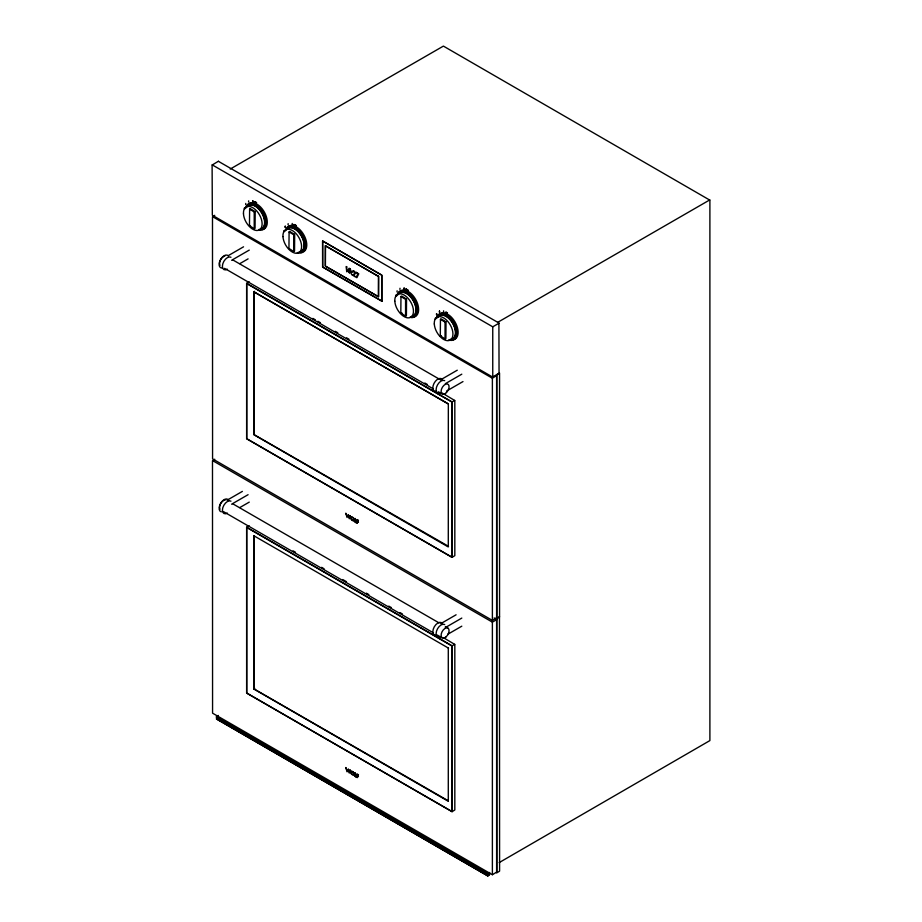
<?xml version="1.0" encoding="UTF-8"?>
<svg xmlns="http://www.w3.org/2000/svg" width="922" height="922" viewBox="0 0 922 922"><rect width="100%" height="100%" fill="white"/><g stroke="black" fill="none" stroke-linecap="round" stroke-linejoin="round"><path stroke-width="1.38" d="M218.491 161.373L498.906 323L499.056 373.398L492.521 376.994L212.337 215.229L212.106 165.061L218.491 161.2M255.06 211.392L254.218 211.876L254.218 228.691L249.47 225.66L249.62 209.213A1.222 1.003 60 0 1 250.45 208.729L255.198 211.76L255.06 228.207A1.222 1.003 60 0 1 254.218 228.691M294.533 234.188L293.703 234.672L293.703 251.487L288.955 248.456L289.093 232.01A1.222 1.003 60 0 1 289.934 231.526L294.683 234.557L294.533 251.003A1.222 1.003 60 0 1 293.703 251.487M322.677 241.034L381.777 275.113L381.777 301.171L381.777 275.182L322.677 241.011L322.677 266.977L381.846 301.056M378.573 276.381L378.539 296.746L325.339 266.089L325.316 245.84L378.539 276.335L378.469 296.757L325.385 266.135L325.512 245.725M406.406 298.774L405.565 299.258L405.565 316.073L400.816 313.042L400.966 296.596A1.222 1.003 60 0 1 401.808 296.112L406.544 299.143L406.406 315.589A1.222 1.003 60 0 1 405.565 316.073M445.891 321.559L445.049 322.043L445.049 338.87L440.301 335.839L440.451 319.392A1.222 1.003 60 0 1 441.281 318.908L446.029 321.939L445.891 338.386A1.222 1.003 60 0 1 445.049 338.87M253.861 535.578L253.757 688.965L448.288 801.276L448.288 647.751M254.518 291.283L253.7 291.951L253.757 434.631L448.288 546.953L448.334 404.009L253.988 291.801L253.988 434.585L448.53 546.343M216.428 718.929L487.773 875.9L216.428 718.929L218.249 717.823M216.428 717.742L487.773 874.701L216.393 717.719L218.249 716.625M218.249 715.76L216.393 716.832L487.773 873.514L216.393 716.532L218.249 715.437M496.658 375.485L492.383 378.227L492.383 620.402L212.567 458.856L212.486 216.889L214.734 215.322M494.157 617.959L496.797 619.584L492.383 622.131L492.383 874.724L212.567 713.179L212.486 460.804L214.734 459.237M492.751 377.029L492.751 326.826L212.187 164.842M496.474 618.616L499.551 616.933L499.551 372.995L496.612 374.689L496.612 872.973L499.597 871.14L499.47 616.795M255.29 202.563L254.357 201.607L255.152 202.414M294.775 225.36L293.841 224.403L294.637 225.21M351.224 772.025L351.224 772.774A1.602 0.922 60 0 0 351.904 774.042L352.861 774.595A1.602 0.922 60 0 0 353.541 774.111L353.541 773.362M406.268 289.116L406.452 290.211L406.176 289.185M446.121 312.673C445.096 312.074 445.441 312.201 445.983 312.523M452.068 557.361L452.068 401.934L246.623 283.319L246.623 438.757L452.068 557.361L454.823 555.643L454.823 400.528L442.226 393.06M452.068 811.694L452.068 645.838L246.623 527.223L246.623 693.079L452.068 811.694L454.823 809.977L454.823 644.443L443.47 637.69M492.383 620.402L496.889 617.625L496.797 375.669M492.383 874.724L496.889 871.958L496.797 619.584M499.205 862.577L709.894 740.585L709.894 200.178L443.401 46.1L230.223 169.049M254.242 535.797L253.988 688.918L448.288 800.803M325.443 245.725L378.469 276.45M246.623 283.319L249.332 281.89M246.623 527.223L249.159 525.701M322.562 241.08L322.608 267.092L381.777 301.171M352.999 275.044L353.403 274.698A25.24 14.568 60 0 0 353.794 274.33L354.44 273.5A1.867 1.072 60 0 0 354.544 273.039L353.806 271.575A1.325 0.761 60 0 0 353.414 271.448L352.838 271.69L352.838 270.791A3.504 2.028 60 0 1 353.091 270.734A2.455 1.418 60 0 1 353.345 270.734A1.936 1.118 60 0 1 353.852 270.907A2.109 1.222 60 0 1 354.221 271.172L354.532 271.494A1.683 0.968 60 0 1 354.993 272.301L355.154 272.981A2.524 1.464 60 0 1 355.085 273.765L353.829 275.24L355.466 276.865L352.746 275.298M249.62 226.04L250.45 225.556M228.253 255.648L243.558 246.808M231.595 260.292L249.263 250.093M239.835 263.634L248.087 258.875M400.966 313.411L402.199 313.157M440.451 336.207L441.281 335.723M497.961 322.193L709.79 199.89M492.751 326.826L499.056 323.184M227.066 500.231L242.382 491.391M440.797 379.714L457.277 370.195M231.595 504.207L248.087 494.688M445.314 383.69L461.807 374.171M239.835 507.549L249.263 502.11M446.49 391.101L462.982 381.581M448.288 403.836L253.757 291.801M452.068 401.934L454.661 400.436M253.861 688.907L254.806 688.365M253.757 688.965L254.403 688.861M440.797 623.629L456.102 614.79M445.314 627.594L461.807 618.074M447.666 634.336L461.807 626.176M448.53 648.154L253.757 535.705M452.068 645.838L454.661 644.34M487.83 873.503L489.651 872.454M487.773 874.459L489.686 873.295L487.83 874.701M487.773 875.658L489.686 874.494L487.83 875.888M292.239 223.447L292.159 224.588M443.586 310.829L443.586 312.016M406.809 290.534L406.809 289.416L407.985 290.096M446.951 313.711L446.951 312.593M248.663 200.869L248.571 202.01M288.148 223.666L288.056 224.807M400.01 288.252L399.929 289.393M245.759 203.428L245.678 204.557M397.105 290.799L397.025 291.94M249.62 209.213L254.218 211.876M289.093 232.01L293.703 234.672M400.966 296.596L405.565 299.258M440.451 319.392L445.049 322.043M283.907 230.638L283.907 231.825M435.345 318.067L435.253 319.208M212.567 216.67L492.383 378.227M232.77 259.889L440.37 379.749M312.904 318.401L315.393 319.842M317.883 321.271L320.372 322.712M335.285 331.321L337.775 332.761M346.476 337.786L348.965 339.215M424.823 383.01L427.301 384.451M224.565 268.36L433.409 388.934M438.388 391.804L442.111 393.959M499.47 616.887L496.474 618.524M212.567 460.585L492.383 622.131M232.77 503.804L439.126 622.938M445.349 626.534L447.827 627.963M293.012 550.826L295.501 552.266M321.617 567.341L324.095 568.77M342.753 579.546L346.476 581.69M366.38 593.18L368.858 594.621M388.761 606.1L391.251 607.54M399.952 612.565L402.441 613.994M223.32 511.549L433.409 632.838M437.143 634.993L442.111 637.863M406.049 290.096L405.703 288.989L406.498 289.739M352.861 772.094L351.904 771.541A1.602 0.922 60 0 0 351.224 772.106M350.153 268.947C353.818 275.643 345.439 273.039 349.012 268.302A1.521 0.876 60 0 1 350.13 268.947M447.47 312.892L446.294 312.212L446.432 313.411L446.432 312.443M407.616 290.027L407.616 290.995L407.478 289.808M296.123 225.51L294.948 224.83L295.086 226.028L295.086 225.06M295.743 225.441L295.743 226.409L295.605 225.222M256.639 202.713L255.463 202.045L255.601 203.232L255.601 202.264M256.258 202.644L256.258 203.612L256.12 202.425M438.342 316.73A13.196 7.618 60 0 1 451.284 321.225A13.196 7.618 60 0 1 453.866 337.659M400.021 292.966A13.196 7.618 60 0 1 413.84 301.725A13.196 7.618 60 0 1 411.811 316.35M286.996 229.348A13.196 7.618 60 0 1 301.356 235.997A13.196 7.618 60 0 1 299.938 251.764M247.511 206.551A13.196 7.618 60 0 1 261.871 213.201A13.196 7.618 60 0 1 260.453 228.967M350.786 771.679A2.224 1.279 60 0 0 351.685 774.353L353.264 775.148A2.19 1.268 60 0 0 354.025 774.019A2.351 1.36 60 0 0 353.979 773.512A2.144 1.233 60 0 0 353.264 772.002L351.501 770.999A2.178 1.256 60 0 0 350.775 771.668M352.849 772.163A1.602 0.922 60 0 1 353.541 773.443M438.964 314.563A14.787 8.54 60 0 1 455.053 322.02A14.787 8.54 60 0 1 453.463 339.688M436.313 318.643A14.787 8.54 60 0 1 447.262 315.266A14.787 8.54 60 0 1 457.012 332.162A14.787 8.54 60 0 1 448.611 339.941M398.511 293.3A14.787 8.54 60 0 1 415.568 299.235A14.787 8.54 60 0 1 412.18 316.972M396.829 295.847A14.787 8.54 60 0 1 413.724 298.624A14.787 8.54 60 0 1 411.097 317.594M302.116 252.317A14.787 8.54 60 0 1 300.307 252.386M287.606 227.181A14.787 8.54 60 0 1 302.946 233.404A14.787 8.54 60 0 1 303.707 251.729M284.967 231.261A14.787 8.54 60 0 1 295.904 227.884A14.787 8.54 60 0 1 305.666 244.779A14.787 8.54 60 0 1 297.264 252.559M247.165 205.917A14.787 8.54 60 0 1 263.462 210.619A14.787 8.54 60 0 1 262.632 229.52M245.483 208.464A14.787 8.54 60 0 1 262.378 211.242A14.787 8.54 60 0 1 259.739 230.212M220.012 265.329A5.647 3.262 -60 0 1 220.531 259.946A5.647 3.262 -60 0 1 224.807 256.086M220.012 509.244A5.647 3.262 -60 0 1 223.573 500.485M224.196 500.173A5.647 3.262 -60 0 1 225.383 499.943M441.142 392.599A7.111 4.103 -60 0 1 436.498 387.252A7.111 4.103 -60 0 1 444.692 380.636M435.933 391.377A7.111 4.103 -60 0 1 433.974 383.46A7.111 4.103 -60 0 1 442.041 379.265M227.423 269.212A7.111 4.103 -60 0 1 222.778 263.865A7.111 4.103 -60 0 1 230.973 257.25M220.577 267.668A7.111 4.103 -60 0 1 220.946 258.863A7.111 4.103 -60 0 1 228.31 255.867M222.214 267.979A7.111 4.103 -60 0 1 221.338 267.945M441.142 636.514A7.111 4.103 -60 0 1 436.498 631.167A7.111 4.103 -60 0 1 444.692 624.551M435.933 635.281A7.111 4.103 -60 0 1 434.308 626.753A7.111 4.103 -60 0 1 442.502 623.906M227.423 513.116A7.111 4.103 -60 0 1 222.778 507.78A7.111 4.103 -60 0 1 230.973 501.153M221.338 511.86A7.111 4.103 -60 0 1 220.946 502.778A7.111 4.103 -60 0 1 228.783 500.519M437.743 317.445A13.657 7.883 60 0 1 453.497 322.919A13.657 7.883 60 0 1 450.362 339.308M437.132 317.802A13.657 7.883 60 0 1 452.183 322.135A13.657 7.883 60 0 1 451.423 339.596M398.258 294.648A13.657 7.883 60 0 1 413.321 298.982A13.657 7.883 60 0 1 412.549 316.442M398.546 293.588A13.657 7.883 60 0 1 414.036 301.655A13.657 7.883 60 0 1 410.267 316.868M286.396 230.062A13.657 7.883 60 0 1 301.448 234.395A13.657 7.883 60 0 1 300.687 251.856M286.673 229.002A13.657 7.883 60 0 1 302.174 237.069A13.657 7.883 60 0 1 298.405 252.282M247.811 205.86A13.657 7.883 60 0 1 262.666 212.74A13.657 7.883 60 0 1 261.203 229.059M246.301 207.623A13.657 7.883 60 0 1 262.055 213.097A13.657 7.883 60 0 1 258.921 229.486M348.816 270.261C349.668 277.361 351.27 266.493 348.816 270.261M351.19 517.864L351.224 518.441A1.602 0.922 60 0 0 351.904 519.72L352.861 520.273A1.602 0.922 60 0 0 353.541 519.778L353.541 519.04A1.59 0.922 60 0 0 352.861 517.761L351.766 517.207A1.59 0.91 60 0 0 351.224 517.703L351.19 517.864M351.466 271.598L352.135 272.313L351.489 271.506M351.466 274.122L352.135 274.837L351.466 274.122M350.083 515.64L349.242 517.599L348.389 514.66L347.11 516.366L345.819 513.174L347.064 517.484L348.17 515.214L349.265 518.752L350.083 515.64M350.083 769.962L349.242 771.933L348.389 768.983L347.11 770.7L345.819 767.507L347.064 771.806L348.17 769.547L349.265 773.085L350.083 769.962M357.851 273.961L356.272 277.119L356.826 277.718L358.773 273.811L355.996 272.209L357.851 273.961M353.264 520.815L351.685 520.02A2.224 1.279 60 0 1 350.786 517.346A2.178 1.256 60 0 1 351.501 516.666L353.253 517.68A2.132 1.233 60 0 1 353.921 518.925L353.979 519.19A2.351 1.36 60 0 1 354.036 519.697A2.19 1.268 60 0 1 353.264 520.826M252.755 200.65L252.755 201.849L252.755 200.65M404.113 288.033L404.113 289.22L404.113 288.033M439.494 311.048L439.494 312.235L439.494 311.048M285.244 226.213L285.244 227.4L285.244 226.213M436.59 313.595L436.59 314.782L436.59 313.595M346.741 266.873L346.13 266.516L346.741 271.829L346.741 266.873M244.514 207.899L244.514 209.087L244.514 207.899M395.861 295.282L395.861 296.469L395.861 295.282M451.907 402.027L246.716 283.561L246.716 438.699L451.907 557.176L451.907 402.027M355.016 518.487L354.567 521.783L356.399 522.843L355.016 521.575L355.016 518.487M358.428 520.457L356.791 519.512L357.229 523.316L357.229 521.668L358.428 522.359L357.229 520.227L358.428 520.457M451.907 645.93L246.716 527.465L246.716 693.033L451.907 811.498L451.907 645.93M355.016 772.809L354.567 776.117L356.399 777.165L355.016 775.909L355.016 772.809M358.428 774.791L356.791 773.835L357.229 777.649L357.229 776.001L358.428 776.693L357.229 774.549L358.428 774.791M434.297 323.956A13.196 7.618 60 0 0 448.795 340.587A13.196 7.618 60 0 0 447.735 321.352A13.196 7.618 60 0 0 434.297 323.956M394.812 301.16A13.196 7.618 60 0 0 409.31 317.79A13.196 7.618 60 0 0 408.262 298.555A13.196 7.618 60 0 0 394.812 301.16M282.95 236.574A13.196 7.618 60 0 0 297.449 253.204A13.196 7.618 60 0 0 296.388 233.969A13.196 7.618 60 0 0 282.95 236.574M243.466 213.789A13.196 7.618 60 0 0 257.964 230.408A13.196 7.618 60 0 0 256.904 211.173A13.196 7.618 60 0 0 243.466 213.789M445.51 393.417A5.647 3.262 -60 0 0 448.323 384.497A5.647 3.262 -60 0 0 441.442 389.303A5.647 3.262 -60 0 0 445.51 393.417M446.121 636.837A5.647 3.262 -60 0 0 447.919 628.101A5.647 3.262 -60 0 0 441.235 634.013A5.647 3.262 -60 0 0 446.121 636.837"/></g></svg>
